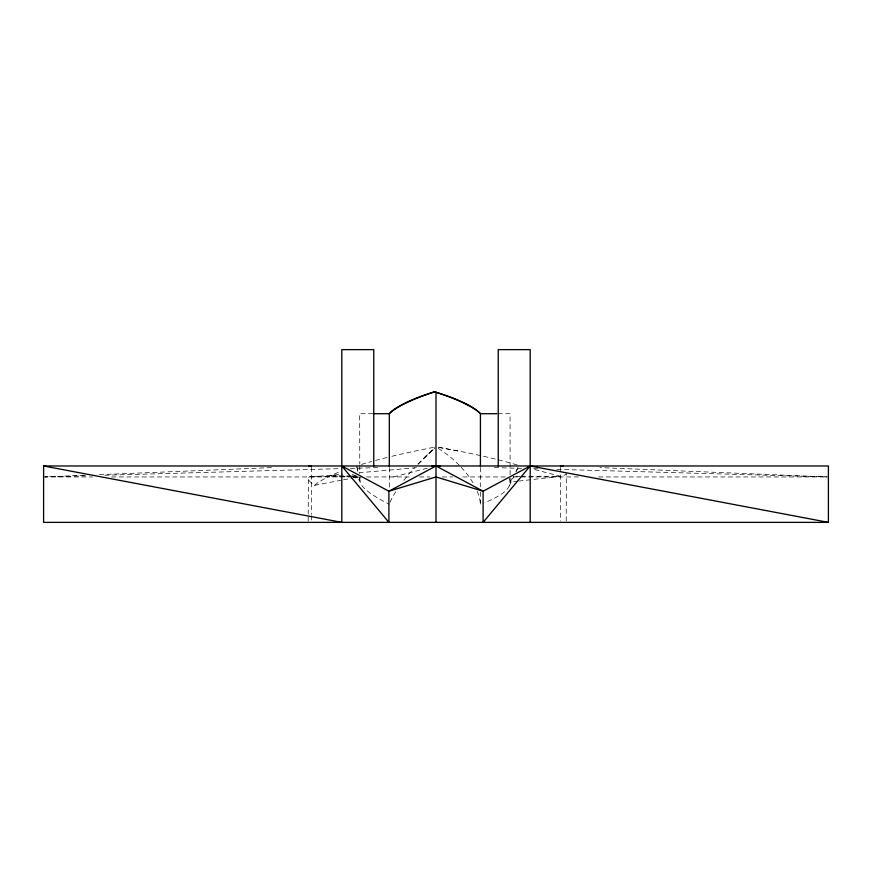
<?xml version="1.0" encoding="UTF-8"?>
<svg xmlns="http://www.w3.org/2000/svg" width="872" height="872" viewBox="0 0 872 872"><rect width="100%" height="100%" fill="white"/><g stroke="black" fill="none" stroke-linecap="round" stroke-linejoin="round"><path stroke-width="0.65" stroke-dasharray="4.36 3.27" d="M566.233 521.02L566.299 473.692A791.754 22.541 0.5 0 1 560.5 476.276L519.407 481.017M308.198 521.02L308.219 515.625M308.23 514.284L308.35 479.197M509.324 485.791L513.924 476.254M516.224 471.49L517.946 467.915M518.077 481.17L510.131 482.096L512.692 477.365M515.897 471.447L517.815 467.893M418.2 464.22L435.063 447.794M424.337 457.626L435.03 447.783M393.523 476.951L428.272 467.97M350.98 476.276L311.5 476.276A867.248 35.61 19.1 0 0 314.52 485.333L342.14 480.047M343.459 479.796L352.67 478.041M353.978 477.78L361.88 476.276M311.5 476.951L342.62 474.205M358.861 472.777L417.056 467.643M84.399 475.284L44.963 476.897L85.696 475.774M99.354 474.662L272.064 467.588M104.705 475.24L339.6 468.667M350.457 468.362L377.62 467.61M372.933 413.71L359.678 413.71L359.765 464.089M497.967 413.71L510.055 413.71L510.131 482.096M352.343 476.276L356.43 476.276M515.864 476.276L519.919 476.276M521.282 476.276L528.04 476.276M529.391 476.276L560.5 476.276L532.04 468.885M43.6 476.951L92.552 476.951M111.594 476.951L351.841 476.951M353.182 476.951L361.88 476.951M366.632 476.951L410.625 476.951M419.606 476.951L429.94 476.951M442.235 476.951L452.83 476.951M462.814 476.951L506.305 476.951M513.096 476.951L578.332 476.951M598.584 476.951L828.4 476.951M351.056 476.047L330.771 475.632L348.375 476.799M352.408 476.079L356.463 476.167M494.38 467.61L521.543 468.362M533.762 468.711L537.839 468.82M556.848 469.354L827.038 476.908L599.936 467.588M353.792 477.158L360.561 477.616A473.3 48.919 12.2 0 0 389.315 504.267M438.572 447.358L460.394 451.413M352.146 474.423L360.561 477.616M351.732 475.916L359.787 480.428L359.22 477.791M438.147 448.339L446.726 454.17A67.613 36.144 34.8 0 1 460.285 466.313M356.942 467.174L358.087 472.232M359.231 477.278L360.659 483.589M356.648 465.921L358.076 472.515M359.765 465.452L359.776 473.616M560.5 467.316L560.5 521.042M480.418 467.534L480.418 486.696M480.418 492.102L480.418 504.267A473.256 61.912 -1 0 0 483.993 502.904M389.315 467.534L389.315 488.048M311.5 467.316L311.5 514.36M311.5 515.657L311.5 521.042M390.078 502.283A66.544 16.514 -44 0 1 397.501 489.05M403.867 480.341A66.544 16.514 -44 0 1 414.451 467.861M417.939 464.122A66.544 16.514 -44 0 1 434.823 447.87M461.157 467.228A67.613 36.144 34.8 0 1 473.856 484.298M477.224 491.23A67.613 36.144 34.8 0 1 480.418 504.267M509.259 478.423A473.256 61.912 -1 0 1 485.137 502.446M438.671 447.358A795.809 82.48 1 0 1 497.029 459.49M498.293 459.806A795.809 82.48 1 0 1 517.957 465.19M314.52 485.333A870.757 88.584 -1.5 0 1 339.982 471.741M361.466 464.427A870.757 88.584 -1.5 0 1 371.766 461.452M375.483 460.449A870.757 88.584 -1.5 0 1 387.931 457.255M391.866 456.296A870.757 88.584 -1.5 0 1 434.659 447.14"/><path stroke-width="1.31" d="M828.4 522.372L43.6 522.372L43.6 465.975L828.4 465.975L828.4 522.372L530.187 465.975L483.099 522.372L483.099 491.219L436 465.975L431.923 466.084M530.187 465.975L483.099 491.219L436 476.951L388.901 491.219L341.813 465.975L388.901 522.372L388.901 491.219L436 465.975L440.077 466.084M308.775 466.084L311.5 465.975M374.164 413.71L389.315 413.71A50.674 10.976 -17 0 1 434.866 391.757L444.927 395.267A51.764 11.053 17.5 0 1 480.418 413.71L496.811 413.71M560.5 465.975L563.225 466.084M43.6 465.975L341.813 522.372L341.813 349.628L373.75 349.628L373.75 465.975M530.187 522.372L530.187 349.628L498.25 349.628L498.25 465.975M480.418 466.182L480.418 413.71A50.62 11.031 16.8 0 0 445.221 395.245L436 392.302L436 522.372M389.315 466.182L389.315 413.71A51.819 10.976 -17.8 0 1 434.866 391.757"/></g></svg>
